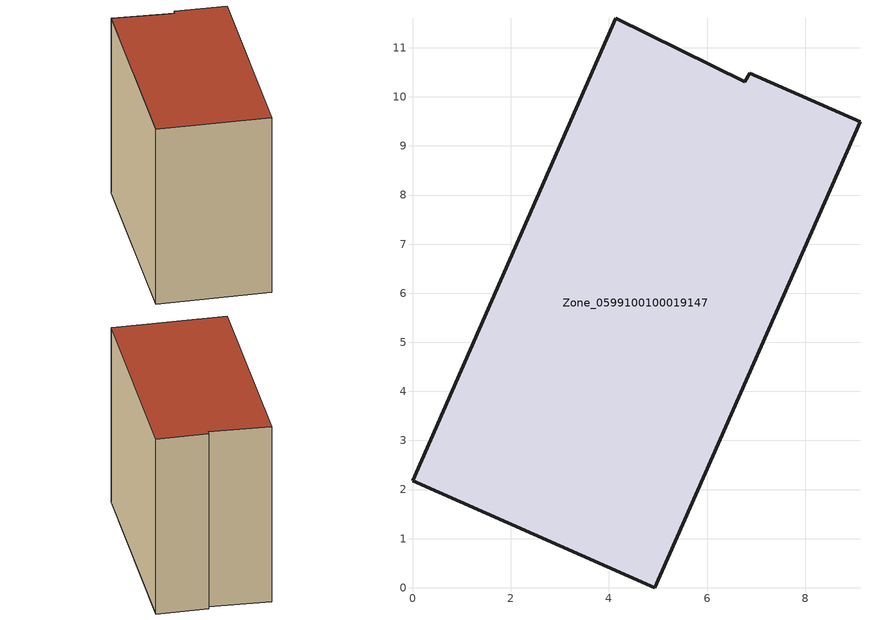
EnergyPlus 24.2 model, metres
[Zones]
Zone_0599100100019147
 floor ground (C_G): 6.77,10.31 6.87,10.48 9.12,9.49 4.94,0 0,2.18 4.14,11.6 z0
 wall outside (C_F): 0,2.18 4.94,0 9.12,9.49 6.87,10.48 6.77,10.31 4.14,11.6 0,2.18 z0:9.21
 roof outside (C_R): 6.77,10.31 4.14,11.6 0,2.18 4.94,0 9.12,9.49 6.87,10.48 z9.21
[BUILDING]
Pand.0599100100019147: North Axis=0; Terrain=City; Loads Convergence Tolerance Value=0.04; Temperature Convergence Tolerance Value=0.4; Solar Distribution=FullExterior; Maximum Number of Warmup Days=25; Minimum Number of Warmup Days=1
[Site:Location]
Rotterdam.The.Hague.AP_ZH_NLD Design_Conditions: Latitude=51.96; Longitude=4.45; Time Zone=1; Elevation=-4.5
[SITE:GROUNDTEMPERATURE:BUILDINGSURFACE]
18, 18, 18, 18, 18, 18, 18, 18, 18, 18, 18, 18
[MATERIAL] Thermal Absorptance=0.9; Solar Absorptance=0.7; Visible Absorptance=0.7
Name | Roughness | Thickness | Conductivity | Density | Specific Heat
G.TI.2015-2018 | MediumSmooth | 0.15 | 0.0428571 | 540 | 1210
F.TI.2015-2018 | Rough | 0.3 | 0.0666667 | 1920 | 840
R.TI.2015-2018 | MediumRough | 0.2 | 0.0333333 | 1500 | 1000
[CONSTRUCTION]
C_G: G.TI.2015-2018
C_F: F.TI.2015-2018
C_R: R.TI.2015-2018
[ZONE]
Zone_0599100100019147: Type=1; Multiplier=1; Ceiling Height=Autocalculate; Volume=Autocalculate; Floor Area=autocalculate; Part of Total Floor Area=Yes
[ZONEINFILTRATION:DESIGNFLOWRATE]
Infil_Zone_0599100100019147: Zone or ZoneList or Space or SpaceList=Zone_0599100100019147; Schedule=AlwaysOn; Design Flow Rate Calculation Method=Flow/Area; Flow Rate per Floor Area=0.0015; Constant Term Coefficient=1; Temperature Term Coefficient=0; Velocity Term Coefficient=0; Velocity Squared Term Coefficient=0
[HVACTEMPLATE:ZONE:IDEALLOADSAIRSYSTEM]
Zone_0599100100019147: Maximum Heating Supply Air Temperature=50; Minimum Cooling Supply Air Temperature=13; Maximum Heating Supply Air Humidity Ratio=0.0156; Minimum Cooling Supply Air Humidity Ratio=0.0077; Heating Limit=NoLimit; Cooling Limit=NoLimit; Dehumidification Control Type=ConstantSensibleHeatRatio; Cooling Sensible Heat Ratio=0.7; Dehumidification Setpoint=60; Humidification Control Type=None; Humidification Setpoint=30; Outdoor Air Method=None; Outdoor Air Flow Rate per Person=0.00944; Outdoor Air Flow Rate per Zone Floor Area=0; Outdoor Air Flow Rate per Zone=0; Demand Controlled Ventilation Type=None; Outdoor Air Economizer Type=NoEconomizer; Heat Recovery Type=None; Sensible Heat Recovery Effectiveness=0.7; Latent Heat Recovery Effectiveness=0.65
[ZONECONTROL:THERMOSTAT]
ThermostatControl_Zone_0599100100019147: Zone or ZoneList=Zone_0599100100019147; Control Type Schedule=DualSetpointControlType; Control 1=Thermostat_Zone_0599100100019147; Temperature Difference Between Cutout And Setpoint=0
[THERMOSTATSETPOINT:DUALSETPOINT]
Thermostat_Zone_0599100100019147: Heating Setpoint Temperature Schedule=HeatingSetpoint_Zone_0599100100019147; Cooling Setpoint Temperature Schedule=CoolingSetpoint_Zone_0599100100019147
[SCHEDULE:COMPACT]
HeatingSetpoint_Zone_0599100100019147: Through: 12/31, For: AllDays, Until: 24:00, 21
CoolingSetpoint_Zone_0599100100019147: Through: 12/31, For: AllDays, Until: 24:00, 24
DualSetpointControlType: Through: 12/31, For: AllDays, Until: 24:00, 4
AlwaysOn: Through: 12/31, For: AllDays, Until: 24:00, 1
